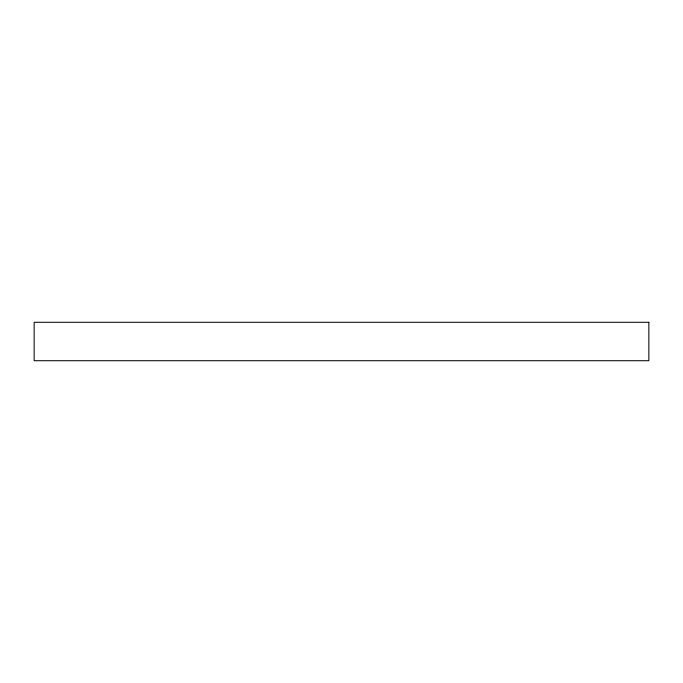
<?xml version="1.0" encoding="UTF-8"?>
<svg xmlns="http://www.w3.org/2000/svg" width="683" height="683" viewBox="0 0 683 683"><rect width="100%" height="100%" fill="white"/><g stroke="black" fill="none" stroke-linecap="round" stroke-linejoin="round"><path stroke-width="1.02" d="M648.85 322.291L34.15 322.291L34.15 360.709L648.85 360.709L648.85 322.291"/></g></svg>
